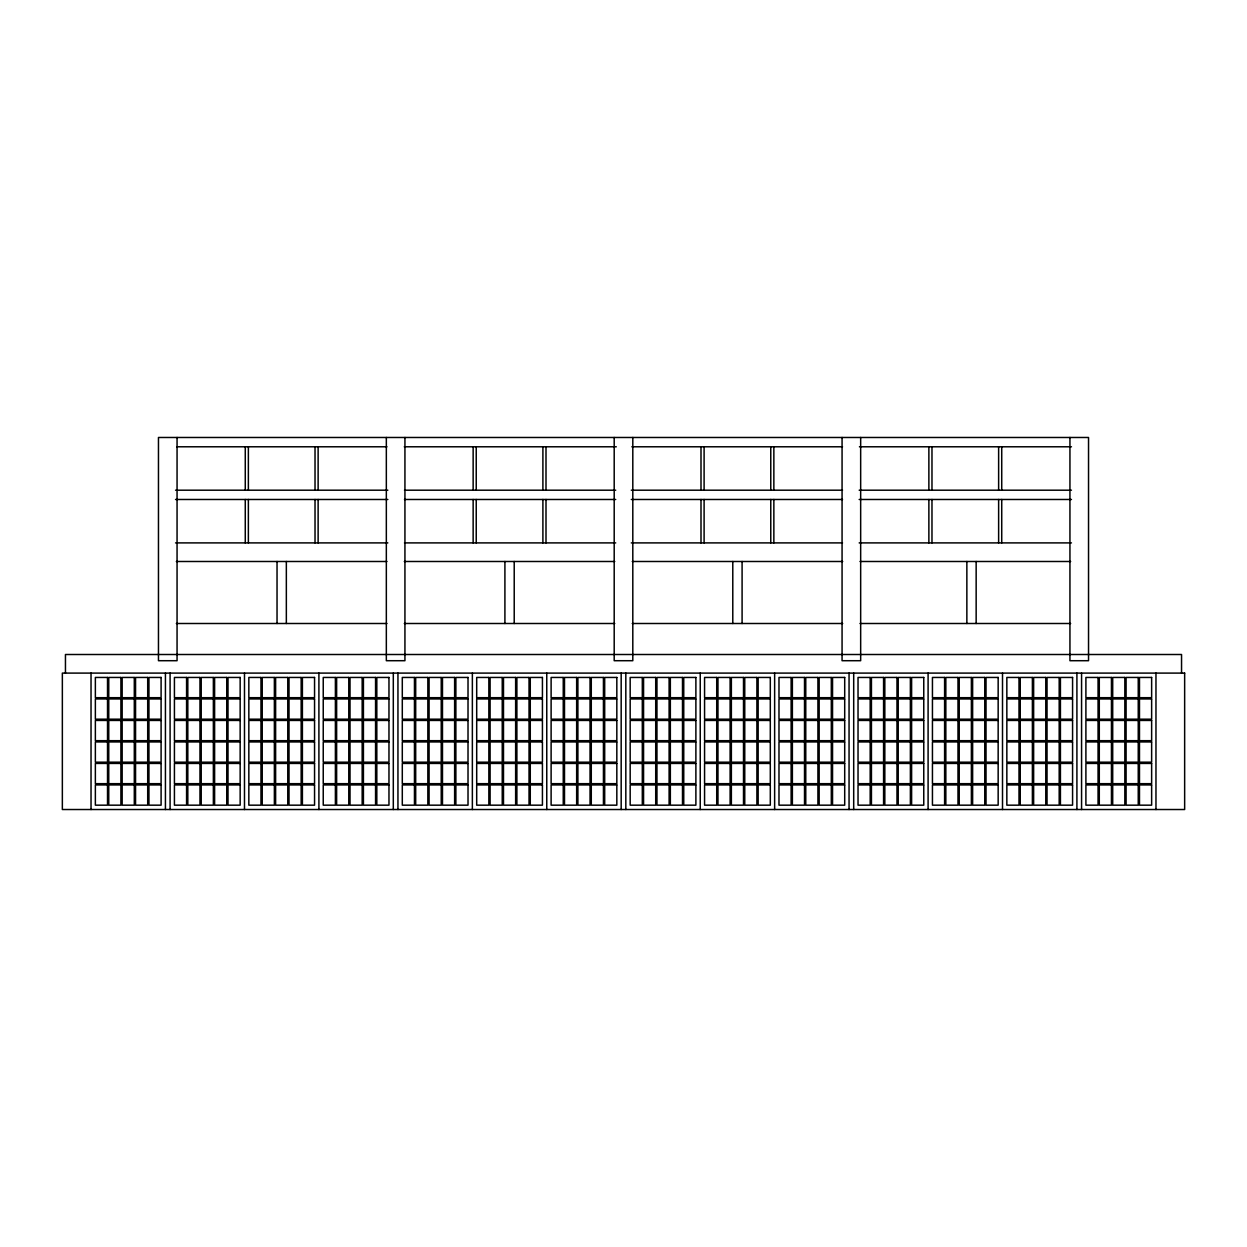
<?xml version="1.0" encoding="UTF-8"?>
<svg xmlns="http://www.w3.org/2000/svg" width="1247" height="1247" viewBox="0 0 1247 1247"><rect width="100%" height="100%" fill="white"/><g stroke="black" fill="none" stroke-linecap="round" stroke-linejoin="round"><path stroke-width="1.5" d="M176.7 446.785L386.96 446.785M404.277 446.785L616.299 446.785M631.855 446.785L842.52 446.785M859.432 446.785L1071.454 446.785M175.546 490.196L387.833 490.196M404.48 490.196L615.706 490.196M631.294 490.196L842.52 490.196M859.167 490.196L1071.454 490.196M175.546 499.486L387.833 499.486M404.48 499.486L615.706 499.486M631.294 499.486L842.52 499.486M859.167 499.486L1071.454 499.486M175.546 542.897L387.833 542.897M404.48 542.897L615.706 542.897M631.294 542.897L842.52 542.897M859.167 542.897L1071.454 542.897M176.357 561.493L386.96 561.493M404.309 561.493L614.74 561.493M632.26 561.493L842.691 561.493M860.04 561.493L1070.643 561.493M176.357 623.5L386.96 623.5M404.309 623.5L614.74 623.5M632.26 623.5L842.691 623.5M860.04 623.5L1070.643 623.5M1181.548 673.099L1181.548 654.504L65.452 654.504L65.452 673.099M1155.969 673.099L1155.969 809.521M1081.57 673.099L1081.57 809.521M1076.909 673.099L1076.909 809.521M1069.942 437.479L1069.942 660.707L1088.537 660.707L1088.537 437.479L158.463 437.479L158.463 660.707L177.058 660.707L177.058 437.479M1002.51 673.099L1002.51 809.521M1001.731 446.785L1001.731 490.196M1001.731 499.486L1001.731 542.897M998.629 446.785L998.629 490.196M998.629 499.486L998.629 542.897M976.152 561.493L976.152 623.5M966.861 561.493L966.861 623.5M931.977 446.785L931.977 490.196M931.977 499.486L931.977 542.897M928.875 446.785L928.875 490.196M928.875 499.486L928.875 542.897M928.095 673.099L928.095 809.521M860.664 437.479L860.664 660.707L842.068 660.707L842.068 437.479M853.696 673.099L853.696 809.521M849.051 673.099L849.051 809.521M774.636 673.099L774.636 809.521M773.857 446.785L773.857 490.196M773.857 499.486L773.857 542.897M770.771 446.785L770.771 490.196M770.771 499.486L770.771 542.897M742.09 561.493L742.09 623.5M732.784 561.493L732.784 623.5M704.103 446.785L704.103 490.196M704.103 499.486L704.103 542.897M701.001 446.785L701.001 490.196M701.001 499.486L701.001 542.897M700.237 673.099L700.237 809.521M632.806 437.479L632.806 660.707L614.194 660.707L614.194 437.479M625.823 673.099L625.823 809.521M621.177 673.099L621.177 809.521M546.763 673.099L546.763 809.521M545.999 446.785L545.999 490.196M545.999 499.486L545.999 542.897M542.897 446.785L542.897 490.196M542.897 499.486L542.897 542.897M514.216 561.493L514.216 623.5M504.91 561.493L504.91 623.5M476.229 446.785L476.229 490.196M476.229 499.486L476.229 542.897M473.143 446.785L473.143 490.196M473.143 499.486L473.143 542.897M472.364 673.099L472.364 809.521M404.932 437.479L404.932 660.707L386.336 660.707L386.336 437.479M397.949 673.099L397.949 809.521M393.304 673.099L393.304 809.521M318.905 673.099L318.905 809.521M318.125 446.785L318.125 490.196M318.125 499.486L318.125 542.897M315.023 446.785L315.023 490.196M315.023 499.486L315.023 542.897M286.342 561.493L286.342 623.5M277.037 561.493L277.037 623.5M248.371 446.785L248.371 490.196M248.371 499.486L248.371 542.897M245.269 446.785L245.269 490.196M245.269 499.486L245.269 542.897M244.49 673.099L244.49 809.521M170.091 673.099L170.091 809.521M165.43 673.099L165.43 809.521M91.031 673.099L91.031 809.521M1184.65 673.099L62.35 673.099L62.35 809.521L1184.65 809.521L1184.65 673.099M107.523 677.448L95.364 677.448L95.364 697.697L107.523 697.697L107.523 677.448M120.912 677.448L108.754 677.448L108.754 697.697L120.912 697.697L120.912 677.448M134.302 677.448L122.159 677.448L122.159 697.697L134.302 697.697L134.302 677.448M147.707 677.448L135.549 677.448L135.549 697.697L147.707 697.697L147.707 677.448M161.097 677.448L148.939 677.448L148.939 697.697L161.097 697.697L161.097 677.448M186.582 677.448L174.424 677.448L174.424 697.697L186.582 697.697L186.582 677.448M199.972 677.448L187.814 677.448L187.814 697.697L199.972 697.697L199.972 677.448M213.362 677.448L201.219 677.448L201.219 697.697L213.362 697.697L213.362 677.448M226.751 677.448L214.609 677.448L214.609 697.697L226.751 697.697L226.751 677.448M240.157 677.448L227.998 677.448L227.998 697.697L240.157 697.697L240.157 677.448M260.982 677.448L248.839 677.448L248.839 697.697L260.982 697.697L260.982 677.448M274.371 677.448L262.229 677.448L262.229 697.697L274.371 697.697L274.371 677.448M287.776 677.448L275.618 677.448L275.618 697.697L287.776 697.697L287.776 677.448M301.166 677.448L289.008 677.448L289.008 697.697L301.166 697.697L301.166 677.448M314.556 677.448L302.398 677.448L302.398 697.697L314.556 697.697L314.556 677.448M335.396 677.448L323.238 677.448L323.238 697.697L335.396 697.697L335.396 677.448M348.786 677.448L336.628 677.448L336.628 697.697L348.786 697.697L348.786 677.448M362.176 677.448L350.017 677.448L350.017 697.697L362.176 697.697L362.176 677.448M375.565 677.448L363.423 677.448L363.423 697.697L375.565 697.697L375.565 677.448M388.97 677.448L376.812 677.448L376.812 697.697L388.97 697.697L388.97 677.448M414.456 677.448L402.298 677.448L402.298 697.697L414.456 697.697L414.456 677.448M427.846 677.448L415.687 677.448L415.687 697.697L427.846 697.697L427.846 677.448M441.235 677.448L429.077 677.448L429.077 697.697L441.235 697.697L441.235 677.448M454.625 677.448L442.482 677.448L442.482 697.697L454.625 697.697L454.625 677.448M468.015 677.448L455.872 677.448L455.872 697.697L468.015 697.697L468.015 677.448M488.855 677.448L476.697 677.448L476.697 697.697L488.855 697.697L488.855 677.448M502.245 677.448L490.102 677.448L490.102 697.697L502.245 697.697L502.245 677.448M515.635 677.448L503.492 677.448L503.492 697.697L515.635 697.697L515.635 677.448M529.04 677.448L516.882 677.448L516.882 697.697L529.04 697.697L529.04 677.448M542.429 677.448L530.271 677.448L530.271 697.697L542.429 697.697L542.429 677.448M563.254 677.448L551.112 677.448L551.112 697.697L563.254 697.697L563.254 677.448M576.66 677.448L564.501 677.448L564.501 697.697L576.66 697.697L576.66 677.448M590.049 677.448L577.891 677.448L577.891 697.697L590.049 697.697L590.049 677.448M603.439 677.448L591.281 677.448L591.281 697.697L603.439 697.697L603.439 677.448M616.829 677.448L604.686 677.448L604.686 697.697L616.829 697.697L616.829 677.448M642.314 677.448L630.171 677.448L630.171 697.697L642.314 697.697L642.314 677.448M655.719 677.448L643.561 677.448L643.561 697.697L655.719 697.697L655.719 677.448M669.109 677.448L656.951 677.448L656.951 697.697L669.109 697.697L669.109 677.448M682.499 677.448L670.34 677.448L670.34 697.697L682.499 697.697L682.499 677.448M695.888 677.448L683.746 677.448L683.746 697.697L695.888 697.697L695.888 677.448M716.729 677.448L704.571 677.448L704.571 697.697L716.729 697.697L716.729 677.448M730.119 677.448L717.96 677.448L717.96 697.697L730.119 697.697L730.119 677.448M743.508 677.448L731.365 677.448L731.365 697.697L743.508 697.697L743.508 677.448M756.898 677.448L744.755 677.448L744.755 697.697L756.898 697.697L756.898 677.448M770.303 677.448L758.145 677.448L758.145 697.697L770.303 697.697L770.303 677.448M791.128 677.448L778.985 677.448L778.985 697.697L791.128 697.697L791.128 677.448M804.518 677.448L792.375 677.448L792.375 697.697L804.518 697.697L804.518 677.448M817.923 677.448L805.765 677.448L805.765 697.697L817.923 697.697L817.923 677.448M831.313 677.448L819.154 677.448L819.154 697.697L831.313 697.697L831.313 677.448M844.702 677.448L832.544 677.448L832.544 697.697L844.702 697.697L844.702 677.448M870.188 677.448L858.03 677.448L858.03 697.697L870.188 697.697L870.188 677.448M883.577 677.448L871.435 677.448L871.435 697.697L883.577 697.697L883.577 677.448M896.983 677.448L884.824 677.448L884.824 697.697L896.983 697.697L896.983 677.448M910.372 677.448L898.214 677.448L898.214 697.697L910.372 697.697L910.372 677.448M923.762 677.448L911.604 677.448L911.604 697.697L923.762 697.697L923.762 677.448M944.603 677.448L932.444 677.448L932.444 697.697L944.603 697.697L944.603 677.448M957.992 677.448L945.834 677.448L945.834 697.697L957.992 697.697L957.992 677.448M971.382 677.448L959.224 677.448L959.224 697.697L971.382 697.697L971.382 677.448M984.771 677.448L972.629 677.448L972.629 697.697L984.771 697.697L984.771 677.448M998.161 677.448L986.018 677.448L986.018 697.697L998.161 697.697L998.161 677.448M1019.002 677.448L1006.843 677.448L1006.843 697.697L1019.002 697.697L1019.002 677.448M1032.391 677.448L1020.249 677.448L1020.249 697.697L1032.391 697.697L1032.391 677.448M1045.781 677.448L1033.638 677.448L1033.638 697.697L1045.781 697.697L1045.781 677.448M1059.186 677.448L1047.028 677.448L1047.028 697.697L1059.186 697.697L1059.186 677.448M1072.576 677.448L1060.418 677.448L1060.418 697.697L1072.576 697.697L1072.576 677.448M1098.061 677.448L1085.903 677.448L1085.903 697.697L1098.061 697.697L1098.061 677.448M1111.451 677.448L1099.293 677.448L1099.293 697.697L1111.451 697.697L1111.451 677.448M1124.841 677.448L1112.698 677.448L1112.698 697.697L1124.841 697.697L1124.841 677.448M1138.246 677.448L1126.088 677.448L1126.088 697.697L1138.246 697.697L1138.246 677.448M1151.636 677.448L1139.477 677.448L1139.477 697.697L1151.636 697.697L1151.636 677.448M107.523 698.943L95.364 698.943L95.364 719.192L107.523 719.192L107.523 698.943M120.912 698.943L108.754 698.943L108.754 719.192L120.912 719.192L120.912 698.943M134.302 698.943L122.159 698.943L122.159 719.192L134.302 719.192L134.302 698.943M147.707 698.943L135.549 698.943L135.549 719.192L147.707 719.192L147.707 698.943M161.097 698.943L148.939 698.943L148.939 719.192L161.097 719.192L161.097 698.943M186.582 698.943L174.424 698.943L174.424 719.192L186.582 719.192L186.582 698.943M199.972 698.943L187.814 698.943L187.814 719.192L199.972 719.192L199.972 698.943M213.362 698.943L201.219 698.943L201.219 719.192L213.362 719.192L213.362 698.943M226.751 698.943L214.609 698.943L214.609 719.192L226.751 719.192L226.751 698.943M240.157 698.943L227.998 698.943L227.998 719.192L240.157 719.192L240.157 698.943M260.982 698.943L248.839 698.943L248.839 719.192L260.982 719.192L260.982 698.943M274.371 698.943L262.229 698.943L262.229 719.192L274.371 719.192L274.371 698.943M287.776 698.943L275.618 698.943L275.618 719.192L287.776 719.192L287.776 698.943M301.166 698.943L289.008 698.943L289.008 719.192L301.166 719.192L301.166 698.943M314.556 698.943L302.398 698.943L302.398 719.192L314.556 719.192L314.556 698.943M335.396 698.943L323.238 698.943L323.238 719.192L335.396 719.192L335.396 698.943M348.786 698.943L336.628 698.943L336.628 719.192L348.786 719.192L348.786 698.943M362.176 698.943L350.017 698.943L350.017 719.192L362.176 719.192L362.176 698.943M375.565 698.943L363.423 698.943L363.423 719.192L375.565 719.192L375.565 698.943M388.97 698.943L376.812 698.943L376.812 719.192L388.97 719.192L388.97 698.943M414.456 698.943L402.298 698.943L402.298 719.192L414.456 719.192L414.456 698.943M427.846 698.943L415.687 698.943L415.687 719.192L427.846 719.192L427.846 698.943M441.235 698.943L429.077 698.943L429.077 719.192L441.235 719.192L441.235 698.943M454.625 698.943L442.482 698.943L442.482 719.192L454.625 719.192L454.625 698.943M468.015 698.943L455.872 698.943L455.872 719.192L468.015 719.192L468.015 698.943M488.855 698.943L476.697 698.943L476.697 719.192L488.855 719.192L488.855 698.943M502.245 698.943L490.102 698.943L490.102 719.192L502.245 719.192L502.245 698.943M515.635 698.943L503.492 698.943L503.492 719.192L515.635 719.192L515.635 698.943M529.04 698.943L516.882 698.943L516.882 719.192L529.04 719.192L529.04 698.943M542.429 698.943L530.271 698.943L530.271 719.192L542.429 719.192L542.429 698.943M563.254 698.943L551.112 698.943L551.112 719.192L563.254 719.192L563.254 698.943M576.66 698.943L564.501 698.943L564.501 719.192L576.66 719.192L576.66 698.943M590.049 698.943L577.891 698.943L577.891 719.192L590.049 719.192L590.049 698.943M603.439 698.943L591.281 698.943L591.281 719.192L603.439 719.192L603.439 698.943M616.829 698.943L604.686 698.943L604.686 719.192L616.829 719.192L616.829 698.943M642.314 698.943L630.171 698.943L630.171 719.192L642.314 719.192L642.314 698.943M655.719 698.943L643.561 698.943L643.561 719.192L655.719 719.192L655.719 698.943M669.109 698.943L656.951 698.943L656.951 719.192L669.109 719.192L669.109 698.943M682.499 698.943L670.34 698.943L670.34 719.192L682.499 719.192L682.499 698.943M695.888 698.943L683.746 698.943L683.746 719.192L695.888 719.192L695.888 698.943M716.729 698.943L704.571 698.943L704.571 719.192L716.729 719.192L716.729 698.943M730.119 698.943L717.96 698.943L717.96 719.192L730.119 719.192L730.119 698.943M743.508 698.943L731.365 698.943L731.365 719.192L743.508 719.192L743.508 698.943M756.898 698.943L744.755 698.943L744.755 719.192L756.898 719.192L756.898 698.943M770.303 698.943L758.145 698.943L758.145 719.192L770.303 719.192L770.303 698.943M791.128 698.943L778.985 698.943L778.985 719.192L791.128 719.192L791.128 698.943M804.518 698.943L792.375 698.943L792.375 719.192L804.518 719.192L804.518 698.943M817.923 698.943L805.765 698.943L805.765 719.192L817.923 719.192L817.923 698.943M831.313 698.943L819.154 698.943L819.154 719.192L831.313 719.192L831.313 698.943M844.702 698.943L832.544 698.943L832.544 719.192L844.702 719.192L844.702 698.943M870.188 698.943L858.03 698.943L858.03 719.192L870.188 719.192L870.188 698.943M883.577 698.943L871.435 698.943L871.435 719.192L883.577 719.192L883.577 698.943M896.983 698.943L884.824 698.943L884.824 719.192L896.983 719.192L896.983 698.943M910.372 698.943L898.214 698.943L898.214 719.192L910.372 719.192L910.372 698.943M923.762 698.943L911.604 698.943L911.604 719.192L923.762 719.192L923.762 698.943M944.603 698.943L932.444 698.943L932.444 719.192L944.603 719.192L944.603 698.943M957.992 698.943L945.834 698.943L945.834 719.192L957.992 719.192L957.992 698.943M971.382 698.943L959.224 698.943L959.224 719.192L971.382 719.192L971.382 698.943M984.771 698.943L972.629 698.943L972.629 719.192L984.771 719.192L984.771 698.943M998.161 698.943L986.018 698.943L986.018 719.192L998.161 719.192L998.161 698.943M1019.002 698.943L1006.843 698.943L1006.843 719.192L1019.002 719.192L1019.002 698.943M1032.391 698.943L1020.249 698.943L1020.249 719.192L1032.391 719.192L1032.391 698.943M1045.781 698.943L1033.638 698.943L1033.638 719.192L1045.781 719.192L1045.781 698.943M1059.186 698.943L1047.028 698.943L1047.028 719.192L1059.186 719.192L1059.186 698.943M1072.576 698.943L1060.418 698.943L1060.418 719.192L1072.576 719.192L1072.576 698.943M1098.061 698.943L1085.903 698.943L1085.903 719.192L1098.061 719.192L1098.061 698.943M1111.451 698.943L1099.293 698.943L1099.293 719.192L1111.451 719.192L1111.451 698.943M1124.841 698.943L1112.698 698.943L1112.698 719.192L1124.841 719.192L1124.841 698.943M1138.246 698.943L1126.088 698.943L1126.088 719.192L1138.246 719.192L1138.246 698.943M1151.636 698.943L1139.477 698.943L1139.477 719.192L1151.636 719.192L1151.636 698.943M107.523 720.439L95.364 720.439L95.364 740.687L107.523 740.687L107.523 720.439M120.912 720.439L108.754 720.439L108.754 740.687L120.912 740.687L120.912 720.439M134.302 720.439L122.159 720.439L122.159 740.687L134.302 740.687L134.302 720.439M147.707 720.439L135.549 720.439L135.549 740.687L147.707 740.687L147.707 720.439M161.097 720.439L148.939 720.439L148.939 740.687L161.097 740.687L161.097 720.439M186.582 720.439L174.424 720.439L174.424 740.687L186.582 740.687L186.582 720.439M199.972 720.439L187.814 720.439L187.814 740.687L199.972 740.687L199.972 720.439M213.362 720.439L201.219 720.439L201.219 740.687L213.362 740.687L213.362 720.439M226.751 720.439L214.609 720.439L214.609 740.687L226.751 740.687L226.751 720.439M240.157 720.439L227.998 720.439L227.998 740.687L240.157 740.687L240.157 720.439M260.982 720.439L248.839 720.439L248.839 740.687L260.982 740.687L260.982 720.439M274.371 720.439L262.229 720.439L262.229 740.687L274.371 740.687L274.371 720.439M287.776 720.439L275.618 720.439L275.618 740.687L287.776 740.687L287.776 720.439M301.166 720.439L289.008 720.439L289.008 740.687L301.166 740.687L301.166 720.439M314.556 720.439L302.398 720.439L302.398 740.687L314.556 740.687L314.556 720.439M335.396 720.439L323.238 720.439L323.238 740.687L335.396 740.687L335.396 720.439M348.786 720.439L336.628 720.439L336.628 740.687L348.786 740.687L348.786 720.439M362.176 720.439L350.017 720.439L350.017 740.687L362.176 740.687L362.176 720.439M375.565 720.439L363.423 720.439L363.423 740.687L375.565 740.687L375.565 720.439M388.97 720.439L376.812 720.439L376.812 740.687L388.97 740.687L388.97 720.439M414.456 720.439L402.298 720.439L402.298 740.687L414.456 740.687L414.456 720.439M427.846 720.439L415.687 720.439L415.687 740.687L427.846 740.687L427.846 720.439M441.235 720.439L429.077 720.439L429.077 740.687L441.235 740.687L441.235 720.439M454.625 720.439L442.482 720.439L442.482 740.687L454.625 740.687L454.625 720.439M468.015 720.439L455.872 720.439L455.872 740.687L468.015 740.687L468.015 720.439M488.855 720.439L476.697 720.439L476.697 740.687L488.855 740.687L488.855 720.439M502.245 720.439L490.102 720.439L490.102 740.687L502.245 740.687L502.245 720.439M515.635 720.439L503.492 720.439L503.492 740.687L515.635 740.687L515.635 720.439M529.04 720.439L516.882 720.439L516.882 740.687L529.04 740.687L529.04 720.439M542.429 720.439L530.271 720.439L530.271 740.687L542.429 740.687L542.429 720.439M563.254 720.439L551.112 720.439L551.112 740.687L563.254 740.687L563.254 720.439M576.66 720.439L564.501 720.439L564.501 740.687L576.66 740.687L576.66 720.439M590.049 720.439L577.891 720.439L577.891 740.687L590.049 740.687L590.049 720.439M603.439 720.439L591.281 720.439L591.281 740.687L603.439 740.687L603.439 720.439M616.829 720.439L604.686 720.439L604.686 740.687L616.829 740.687L616.829 720.439M642.314 720.439L630.171 720.439L630.171 740.687L642.314 740.687L642.314 720.439M655.719 720.439L643.561 720.439L643.561 740.687L655.719 740.687L655.719 720.439M669.109 720.439L656.951 720.439L656.951 740.687L669.109 740.687L669.109 720.439M682.499 720.439L670.34 720.439L670.34 740.687L682.499 740.687L682.499 720.439M695.888 720.439L683.746 720.439L683.746 740.687L695.888 740.687L695.888 720.439M716.729 720.439L704.571 720.439L704.571 740.687L716.729 740.687L716.729 720.439M730.119 720.439L717.96 720.439L717.96 740.687L730.119 740.687L730.119 720.439M743.508 720.439L731.365 720.439L731.365 740.687L743.508 740.687L743.508 720.439M756.898 720.439L744.755 720.439L744.755 740.687L756.898 740.687L756.898 720.439M770.303 720.439L758.145 720.439L758.145 740.687L770.303 740.687L770.303 720.439M791.128 720.439L778.985 720.439L778.985 740.687L791.128 740.687L791.128 720.439M804.518 720.439L792.375 720.439L792.375 740.687L804.518 740.687L804.518 720.439M817.923 720.439L805.765 720.439L805.765 740.687L817.923 740.687L817.923 720.439M831.313 720.439L819.154 720.439L819.154 740.687L831.313 740.687L831.313 720.439M844.702 720.439L832.544 720.439L832.544 740.687L844.702 740.687L844.702 720.439M870.188 720.439L858.03 720.439L858.03 740.687L870.188 740.687L870.188 720.439M883.577 720.439L871.435 720.439L871.435 740.687L883.577 740.687L883.577 720.439M896.983 720.439L884.824 720.439L884.824 740.687L896.983 740.687L896.983 720.439M910.372 720.439L898.214 720.439L898.214 740.687L910.372 740.687L910.372 720.439M923.762 720.439L911.604 720.439L911.604 740.687L923.762 740.687L923.762 720.439M944.603 720.439L932.444 720.439L932.444 740.687L944.603 740.687L944.603 720.439M957.992 720.439L945.834 720.439L945.834 740.687L957.992 740.687L957.992 720.439M971.382 720.439L959.224 720.439L959.224 740.687L971.382 740.687L971.382 720.439M984.771 720.439L972.629 720.439L972.629 740.687L984.771 740.687L984.771 720.439M998.161 720.439L986.018 720.439L986.018 740.687L998.161 740.687L998.161 720.439M1019.002 720.439L1006.843 720.439L1006.843 740.687L1019.002 740.687L1019.002 720.439M1032.391 720.439L1020.249 720.439L1020.249 740.687L1032.391 740.687L1032.391 720.439M1045.781 720.439L1033.638 720.439L1033.638 740.687L1045.781 740.687L1045.781 720.439M1059.186 720.439L1047.028 720.439L1047.028 740.687L1059.186 740.687L1059.186 720.439M1072.576 720.439L1060.418 720.439L1060.418 740.687L1072.576 740.687L1072.576 720.439M1098.061 720.439L1085.903 720.439L1085.903 740.687L1098.061 740.687L1098.061 720.439M1111.451 720.439L1099.293 720.439L1099.293 740.687L1111.451 740.687L1111.451 720.439M1124.841 720.439L1112.698 720.439L1112.698 740.687L1124.841 740.687L1124.841 720.439M1138.246 720.439L1126.088 720.439L1126.088 740.687L1138.246 740.687L1138.246 720.439M1151.636 720.439L1139.477 720.439L1139.477 740.687L1151.636 740.687L1151.636 720.439M107.523 741.934L95.364 741.934L95.364 762.182L107.523 762.182L107.523 741.934M120.912 741.934L108.754 741.934L108.754 762.182L120.912 762.182L120.912 741.934M134.302 741.934L122.159 741.934L122.159 762.182L134.302 762.182L134.302 741.934M147.707 741.934L135.549 741.934L135.549 762.182L147.707 762.182L147.707 741.934M161.097 741.934L148.939 741.934L148.939 762.182L161.097 762.182L161.097 741.934M186.582 741.934L174.424 741.934L174.424 762.182L186.582 762.182L186.582 741.934M199.972 741.934L187.814 741.934L187.814 762.182L199.972 762.182L199.972 741.934M213.362 741.934L201.219 741.934L201.219 762.182L213.362 762.182L213.362 741.934M226.751 741.934L214.609 741.934L214.609 762.182L226.751 762.182L226.751 741.934M240.157 741.934L227.998 741.934L227.998 762.182L240.157 762.182L240.157 741.934M260.982 741.934L248.839 741.934L248.839 762.182L260.982 762.182L260.982 741.934M274.371 741.934L262.229 741.934L262.229 762.182L274.371 762.182L274.371 741.934M287.776 741.934L275.618 741.934L275.618 762.182L287.776 762.182L287.776 741.934M301.166 741.934L289.008 741.934L289.008 762.182L301.166 762.182L301.166 741.934M314.556 741.934L302.398 741.934L302.398 762.182L314.556 762.182L314.556 741.934M335.396 741.934L323.238 741.934L323.238 762.182L335.396 762.182L335.396 741.934M348.786 741.934L336.628 741.934L336.628 762.182L348.786 762.182L348.786 741.934M362.176 741.934L350.017 741.934L350.017 762.182L362.176 762.182L362.176 741.934M375.565 741.934L363.423 741.934L363.423 762.182L375.565 762.182L375.565 741.934M388.97 741.934L376.812 741.934L376.812 762.182L388.97 762.182L388.97 741.934M414.456 741.934L402.298 741.934L402.298 762.182L414.456 762.182L414.456 741.934M427.846 741.934L415.687 741.934L415.687 762.182L427.846 762.182L427.846 741.934M441.235 741.934L429.077 741.934L429.077 762.182L441.235 762.182L441.235 741.934M454.625 741.934L442.482 741.934L442.482 762.182L454.625 762.182L454.625 741.934M468.015 741.934L455.872 741.934L455.872 762.182L468.015 762.182L468.015 741.934M488.855 741.934L476.697 741.934L476.697 762.182L488.855 762.182L488.855 741.934M502.245 741.934L490.102 741.934L490.102 762.182L502.245 762.182L502.245 741.934M515.635 741.934L503.492 741.934L503.492 762.182L515.635 762.182L515.635 741.934M529.04 741.934L516.882 741.934L516.882 762.182L529.04 762.182L529.04 741.934M542.429 741.934L530.271 741.934L530.271 762.182L542.429 762.182L542.429 741.934M563.254 741.934L551.112 741.934L551.112 762.182L563.254 762.182L563.254 741.934M576.66 741.934L564.501 741.934L564.501 762.182L576.66 762.182L576.66 741.934M590.049 741.934L577.891 741.934L577.891 762.182L590.049 762.182L590.049 741.934M603.439 741.934L591.281 741.934L591.281 762.182L603.439 762.182L603.439 741.934M616.829 741.934L604.686 741.934L604.686 762.182L616.829 762.182L616.829 741.934M642.314 741.934L630.171 741.934L630.171 762.182L642.314 762.182L642.314 741.934M655.719 741.934L643.561 741.934L643.561 762.182L655.719 762.182L655.719 741.934M669.109 741.934L656.951 741.934L656.951 762.182L669.109 762.182L669.109 741.934M682.499 741.934L670.34 741.934L670.34 762.182L682.499 762.182L682.499 741.934M695.888 741.934L683.746 741.934L683.746 762.182L695.888 762.182L695.888 741.934M716.729 741.934L704.571 741.934L704.571 762.182L716.729 762.182L716.729 741.934M730.119 741.934L717.96 741.934L717.96 762.182L730.119 762.182L730.119 741.934M743.508 741.934L731.365 741.934L731.365 762.182L743.508 762.182L743.508 741.934M756.898 741.934L744.755 741.934L744.755 762.182L756.898 762.182L756.898 741.934M770.303 741.934L758.145 741.934L758.145 762.182L770.303 762.182L770.303 741.934M791.128 741.934L778.985 741.934L778.985 762.182L791.128 762.182L791.128 741.934M804.518 741.934L792.375 741.934L792.375 762.182L804.518 762.182L804.518 741.934M817.923 741.934L805.765 741.934L805.765 762.182L817.923 762.182L817.923 741.934M831.313 741.934L819.154 741.934L819.154 762.182L831.313 762.182L831.313 741.934M844.702 741.934L832.544 741.934L832.544 762.182L844.702 762.182L844.702 741.934M870.188 741.934L858.03 741.934L858.03 762.182L870.188 762.182L870.188 741.934M883.577 741.934L871.435 741.934L871.435 762.182L883.577 762.182L883.577 741.934M896.983 741.934L884.824 741.934L884.824 762.182L896.983 762.182L896.983 741.934M910.372 741.934L898.214 741.934L898.214 762.182L910.372 762.182L910.372 741.934M923.762 741.934L911.604 741.934L911.604 762.182L923.762 762.182L923.762 741.934M944.603 741.934L932.444 741.934L932.444 762.182L944.603 762.182L944.603 741.934M957.992 741.934L945.834 741.934L945.834 762.182L957.992 762.182L957.992 741.934M971.382 741.934L959.224 741.934L959.224 762.182L971.382 762.182L971.382 741.934M984.771 741.934L972.629 741.934L972.629 762.182L984.771 762.182L984.771 741.934M998.161 741.934L986.018 741.934L986.018 762.182L998.161 762.182L998.161 741.934M1019.002 741.934L1006.843 741.934L1006.843 762.182L1019.002 762.182L1019.002 741.934M1032.391 741.934L1020.249 741.934L1020.249 762.182L1032.391 762.182L1032.391 741.934M1045.781 741.934L1033.638 741.934L1033.638 762.182L1045.781 762.182L1045.781 741.934M1059.186 741.934L1047.028 741.934L1047.028 762.182L1059.186 762.182L1059.186 741.934M1072.576 741.934L1060.418 741.934L1060.418 762.182L1072.576 762.182L1072.576 741.934M1098.061 741.934L1085.903 741.934L1085.903 762.182L1098.061 762.182L1098.061 741.934M1111.451 741.934L1099.293 741.934L1099.293 762.182L1111.451 762.182L1111.451 741.934M1124.841 741.934L1112.698 741.934L1112.698 762.182L1124.841 762.182L1124.841 741.934M1138.246 741.934L1126.088 741.934L1126.088 762.182L1138.246 762.182L1138.246 741.934M1151.636 741.934L1139.477 741.934L1139.477 762.182L1151.636 762.182L1151.636 741.934M107.523 763.429L95.364 763.429L95.364 783.677L107.523 783.677L107.523 763.429M120.912 763.429L108.754 763.429L108.754 783.677L120.912 783.677L120.912 763.429M134.302 763.429L122.159 763.429L122.159 783.677L134.302 783.677L134.302 763.429M147.707 763.429L135.549 763.429L135.549 783.677L147.707 783.677L147.707 763.429M161.097 763.429L148.939 763.429L148.939 783.677L161.097 783.677L161.097 763.429M186.582 763.429L174.424 763.429L174.424 783.677L186.582 783.677L186.582 763.429M199.972 763.429L187.814 763.429L187.814 783.677L199.972 783.677L199.972 763.429M213.362 763.429L201.219 763.429L201.219 783.677L213.362 783.677L213.362 763.429M226.751 763.429L214.609 763.429L214.609 783.677L226.751 783.677L226.751 763.429M240.157 763.429L227.998 763.429L227.998 783.677L240.157 783.677L240.157 763.429M260.982 763.429L248.839 763.429L248.839 783.677L260.982 783.677L260.982 763.429M274.371 763.429L262.229 763.429L262.229 783.677L274.371 783.677L274.371 763.429M287.776 763.429L275.618 763.429L275.618 783.677L287.776 783.677L287.776 763.429M301.166 763.429L289.008 763.429L289.008 783.677L301.166 783.677L301.166 763.429M314.556 763.429L302.398 763.429L302.398 783.677L314.556 783.677L314.556 763.429M335.396 763.429L323.238 763.429L323.238 783.677L335.396 783.677L335.396 763.429M348.786 763.429L336.628 763.429L336.628 783.677L348.786 783.677L348.786 763.429M362.176 763.429L350.017 763.429L350.017 783.677L362.176 783.677L362.176 763.429M375.565 763.429L363.423 763.429L363.423 783.677L375.565 783.677L375.565 763.429M388.97 763.429L376.812 763.429L376.812 783.677L388.97 783.677L388.97 763.429M414.456 763.429L402.298 763.429L402.298 783.677L414.456 783.677L414.456 763.429M427.846 763.429L415.687 763.429L415.687 783.677L427.846 783.677L427.846 763.429M441.235 763.429L429.077 763.429L429.077 783.677L441.235 783.677L441.235 763.429M454.625 763.429L442.482 763.429L442.482 783.677L454.625 783.677L454.625 763.429M468.015 763.429L455.872 763.429L455.872 783.677L468.015 783.677L468.015 763.429M488.855 763.429L476.697 763.429L476.697 783.677L488.855 783.677L488.855 763.429M502.245 763.429L490.102 763.429L490.102 783.677L502.245 783.677L502.245 763.429M515.635 763.429L503.492 763.429L503.492 783.677L515.635 783.677L515.635 763.429M529.04 763.429L516.882 763.429L516.882 783.677L529.04 783.677L529.04 763.429M542.429 763.429L530.271 763.429L530.271 783.677L542.429 783.677L542.429 763.429M563.254 763.429L551.112 763.429L551.112 783.677L563.254 783.677L563.254 763.429M576.66 763.429L564.501 763.429L564.501 783.677L576.66 783.677L576.66 763.429M590.049 763.429L577.891 763.429L577.891 783.677L590.049 783.677L590.049 763.429M603.439 763.429L591.281 763.429L591.281 783.677L603.439 783.677L603.439 763.429M616.829 763.429L604.686 763.429L604.686 783.677L616.829 783.677L616.829 763.429M642.314 763.429L630.171 763.429L630.171 783.677L642.314 783.677L642.314 763.429M655.719 763.429L643.561 763.429L643.561 783.677L655.719 783.677L655.719 763.429M669.109 763.429L656.951 763.429L656.951 783.677L669.109 783.677L669.109 763.429M682.499 763.429L670.34 763.429L670.34 783.677L682.499 783.677L682.499 763.429M695.888 763.429L683.746 763.429L683.746 783.677L695.888 783.677L695.888 763.429M716.729 763.429L704.571 763.429L704.571 783.677L716.729 783.677L716.729 763.429M730.119 763.429L717.96 763.429L717.96 783.677L730.119 783.677L730.119 763.429M743.508 763.429L731.365 763.429L731.365 783.677L743.508 783.677L743.508 763.429M756.898 763.429L744.755 763.429L744.755 783.677L756.898 783.677L756.898 763.429M770.303 763.429L758.145 763.429L758.145 783.677L770.303 783.677L770.303 763.429M791.128 763.429L778.985 763.429L778.985 783.677L791.128 783.677L791.128 763.429M804.518 763.429L792.375 763.429L792.375 783.677L804.518 783.677L804.518 763.429M817.923 763.429L805.765 763.429L805.765 783.677L817.923 783.677L817.923 763.429M831.313 763.429L819.154 763.429L819.154 783.677L831.313 783.677L831.313 763.429M844.702 763.429L832.544 763.429L832.544 783.677L844.702 783.677L844.702 763.429M870.188 763.429L858.03 763.429L858.03 783.677L870.188 783.677L870.188 763.429M883.577 763.429L871.435 763.429L871.435 783.677L883.577 783.677L883.577 763.429M896.983 763.429L884.824 763.429L884.824 783.677L896.983 783.677L896.983 763.429M910.372 763.429L898.214 763.429L898.214 783.677L910.372 783.677L910.372 763.429M923.762 763.429L911.604 763.429L911.604 783.677L923.762 783.677L923.762 763.429M944.603 763.429L932.444 763.429L932.444 783.677L944.603 783.677L944.603 763.429M957.992 763.429L945.834 763.429L945.834 783.677L957.992 783.677L957.992 763.429M971.382 763.429L959.224 763.429L959.224 783.677L971.382 783.677L971.382 763.429M984.771 763.429L972.629 763.429L972.629 783.677L984.771 783.677L984.771 763.429M998.161 763.429L986.018 763.429L986.018 783.677L998.161 783.677L998.161 763.429M1019.002 763.429L1006.843 763.429L1006.843 783.677L1019.002 783.677L1019.002 763.429M1032.391 763.429L1020.249 763.429L1020.249 783.677L1032.391 783.677L1032.391 763.429M1045.781 763.429L1033.638 763.429L1033.638 783.677L1045.781 783.677L1045.781 763.429M1059.186 763.429L1047.028 763.429L1047.028 783.677L1059.186 783.677L1059.186 763.429M1072.576 763.429L1060.418 763.429L1060.418 783.677L1072.576 783.677L1072.576 763.429M1098.061 763.429L1085.903 763.429L1085.903 783.677L1098.061 783.677L1098.061 763.429M1111.451 763.429L1099.293 763.429L1099.293 783.677L1111.451 783.677L1111.451 763.429M1124.841 763.429L1112.698 763.429L1112.698 783.677L1124.841 783.677L1124.841 763.429M1138.246 763.429L1126.088 763.429L1126.088 783.677L1138.246 783.677L1138.246 763.429M1151.636 763.429L1139.477 763.429L1139.477 783.677L1151.636 783.677L1151.636 763.429M107.523 784.924L95.364 784.924L95.364 805.172L107.523 805.172L107.523 784.924M120.912 784.924L108.754 784.924L108.754 805.172L120.912 805.172L120.912 784.924M134.302 784.924L122.159 784.924L122.159 805.172L134.302 805.172L134.302 784.924M147.707 784.924L135.549 784.924L135.549 805.172L147.707 805.172L147.707 784.924M161.097 784.924L148.939 784.924L148.939 805.172L161.097 805.172L161.097 784.924M186.582 784.924L174.424 784.924L174.424 805.172L186.582 805.172L186.582 784.924M199.972 784.924L187.814 784.924L187.814 805.172L199.972 805.172L199.972 784.924M213.362 784.924L201.219 784.924L201.219 805.172L213.362 805.172L213.362 784.924M226.751 784.924L214.609 784.924L214.609 805.172L226.751 805.172L226.751 784.924M240.157 784.924L227.998 784.924L227.998 805.172L240.157 805.172L240.157 784.924M260.982 784.924L248.839 784.924L248.839 805.172L260.982 805.172L260.982 784.924M274.371 784.924L262.229 784.924L262.229 805.172L274.371 805.172L274.371 784.924M287.776 784.924L275.618 784.924L275.618 805.172L287.776 805.172L287.776 784.924M301.166 784.924L289.008 784.924L289.008 805.172L301.166 805.172L301.166 784.924M314.556 784.924L302.398 784.924L302.398 805.172L314.556 805.172L314.556 784.924M335.396 784.924L323.238 784.924L323.238 805.172L335.396 805.172L335.396 784.924M348.786 784.924L336.628 784.924L336.628 805.172L348.786 805.172L348.786 784.924M362.176 784.924L350.017 784.924L350.017 805.172L362.176 805.172L362.176 784.924M375.565 784.924L363.423 784.924L363.423 805.172L375.565 805.172L375.565 784.924M388.97 784.924L376.812 784.924L376.812 805.172L388.97 805.172L388.97 784.924M414.456 784.924L402.298 784.924L402.298 805.172L414.456 805.172L414.456 784.924M427.846 784.924L415.687 784.924L415.687 805.172L427.846 805.172L427.846 784.924M441.235 784.924L429.077 784.924L429.077 805.172L441.235 805.172L441.235 784.924M454.625 784.924L442.482 784.924L442.482 805.172L454.625 805.172L454.625 784.924M468.015 784.924L455.872 784.924L455.872 805.172L468.015 805.172L468.015 784.924M488.855 784.924L476.697 784.924L476.697 805.172L488.855 805.172L488.855 784.924M502.245 784.924L490.102 784.924L490.102 805.172L502.245 805.172L502.245 784.924M515.635 784.924L503.492 784.924L503.492 805.172L515.635 805.172L515.635 784.924M529.04 784.924L516.882 784.924L516.882 805.172L529.04 805.172L529.04 784.924M542.429 784.924L530.271 784.924L530.271 805.172L542.429 805.172L542.429 784.924M563.254 784.924L551.112 784.924L551.112 805.172L563.254 805.172L563.254 784.924M576.66 784.924L564.501 784.924L564.501 805.172L576.66 805.172L576.66 784.924M590.049 784.924L577.891 784.924L577.891 805.172L590.049 805.172L590.049 784.924M603.439 784.924L591.281 784.924L591.281 805.172L603.439 805.172L603.439 784.924M616.829 784.924L604.686 784.924L604.686 805.172L616.829 805.172L616.829 784.924M642.314 784.924L630.171 784.924L630.171 805.172L642.314 805.172L642.314 784.924M655.719 784.924L643.561 784.924L643.561 805.172L655.719 805.172L655.719 784.924M669.109 784.924L656.951 784.924L656.951 805.172L669.109 805.172L669.109 784.924M682.499 784.924L670.34 784.924L670.34 805.172L682.499 805.172L682.499 784.924M695.888 784.924L683.746 784.924L683.746 805.172L695.888 805.172L695.888 784.924M716.729 784.924L704.571 784.924L704.571 805.172L716.729 805.172L716.729 784.924M730.119 784.924L717.96 784.924L717.96 805.172L730.119 805.172L730.119 784.924M743.508 784.924L731.365 784.924L731.365 805.172L743.508 805.172L743.508 784.924M756.898 784.924L744.755 784.924L744.755 805.172L756.898 805.172L756.898 784.924M770.303 784.924L758.145 784.924L758.145 805.172L770.303 805.172L770.303 784.924M791.128 784.924L778.985 784.924L778.985 805.172L791.128 805.172L791.128 784.924M804.518 784.924L792.375 784.924L792.375 805.172L804.518 805.172L804.518 784.924M817.923 784.924L805.765 784.924L805.765 805.172L817.923 805.172L817.923 784.924M831.313 784.924L819.154 784.924L819.154 805.172L831.313 805.172L831.313 784.924M844.702 784.924L832.544 784.924L832.544 805.172L844.702 805.172L844.702 784.924M870.188 784.924L858.03 784.924L858.03 805.172L870.188 805.172L870.188 784.924M883.577 784.924L871.435 784.924L871.435 805.172L883.577 805.172L883.577 784.924M896.983 784.924L884.824 784.924L884.824 805.172L896.983 805.172L896.983 784.924M910.372 784.924L898.214 784.924L898.214 805.172L910.372 805.172L910.372 784.924M923.762 784.924L911.604 784.924L911.604 805.172L923.762 805.172L923.762 784.924M944.603 784.924L932.444 784.924L932.444 805.172L944.603 805.172L944.603 784.924M957.992 784.924L945.834 784.924L945.834 805.172L957.992 805.172L957.992 784.924M971.382 784.924L959.224 784.924L959.224 805.172L971.382 805.172L971.382 784.924M984.771 784.924L972.629 784.924L972.629 805.172L984.771 805.172L984.771 784.924M998.161 784.924L986.018 784.924L986.018 805.172L998.161 805.172L998.161 784.924M1019.002 784.924L1006.843 784.924L1006.843 805.172L1019.002 805.172L1019.002 784.924M1032.391 784.924L1020.249 784.924L1020.249 805.172L1032.391 805.172L1032.391 784.924M1045.781 784.924L1033.638 784.924L1033.638 805.172L1045.781 805.172L1045.781 784.924M1059.186 784.924L1047.028 784.924L1047.028 805.172L1059.186 805.172L1059.186 784.924M1072.576 784.924L1060.418 784.924L1060.418 805.172L1072.576 805.172L1072.576 784.924M1098.061 784.924L1085.903 784.924L1085.903 805.172L1098.061 805.172L1098.061 784.924M1111.451 784.924L1099.293 784.924L1099.293 805.172L1111.451 805.172L1111.451 784.924M1124.841 784.924L1112.698 784.924L1112.698 805.172L1124.841 805.172L1124.841 784.924M1138.246 784.924L1126.088 784.924L1126.088 805.172L1138.246 805.172L1138.246 784.924M1151.636 784.924L1139.477 784.924L1139.477 805.172L1151.636 805.172L1151.636 784.924"/></g></svg>
